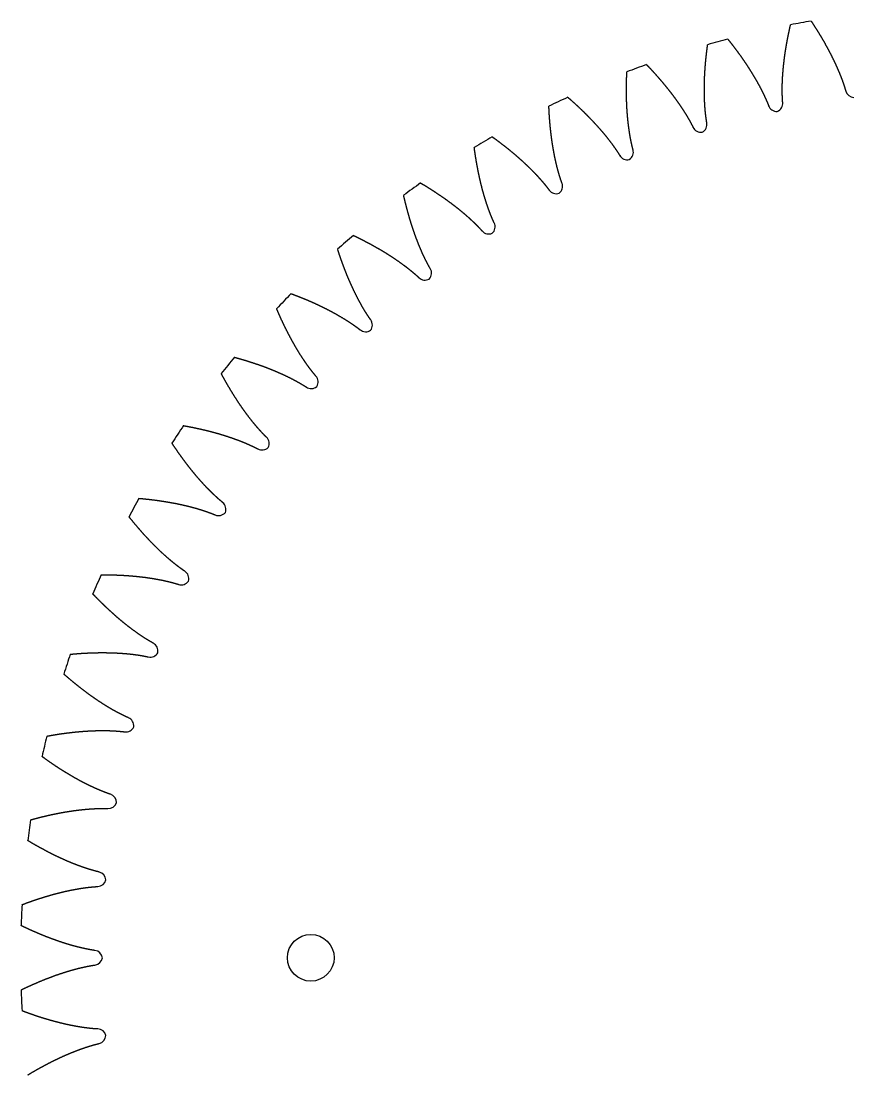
# Model space of a CAD drawing. Header units: inches. Extents: x -3.6 to 3.6, y -4.17 to 3.6.
# Drawn here: x -3.598 to -0.442, y -0.444 to 3.549 of the extents above; entities that cross this region are included whole.
import ezdxf

# ---------------------------------------------------------------- set-up
doc = ezdxf.new("R2010")
doc.units = ezdxf.units.IN
doc.header["$MEASUREMENT"] = 0

msp = doc.modelspace()

# ---------------------------------------------------------------- linework, layer by layer
at = {"color": 7, "linetype": 'Continuous', "lineweight": 25}
msp.add_circle((-2.5, 0), 0.0886, dxfattribs=at)
for centre, radius, start, end in [((0, 0), 3.6, 99.6545, 100.9169), ((0, 0), 3.6, 104.7974, 106.0598), ((0, 0), 3.6, 109.9402, 111.2026), ((-0.4404, 3.2932), 0.0336, 195.7661, 268.0297), ((0, 0), 3.6, 115.0831, 116.3455), ((-0.7448, 3.2379), 0.0336, 292.5417, 4.8053), ((-0.7338, 3.2404), 0.0336, 200.9089, 273.1726), ((-1.0321, 3.1581), 0.0336, 297.6846, 9.9482), ((-1.0213, 3.1616), 0.0336, 206.0518, 278.3154), ((0, 0), 3.6, 120.2259, 121.4883), ((-1.3006, 3.0573), 0.0336, 211.1947, 283.4583), ((-1.311, 3.0529), 0.0336, 302.8274, 15.0911), ((0, 0), 3.6, 125.3688, 126.6312), ((-1.5794, 2.9231), 0.0336, 307.9703, 20.2339), ((-1.5694, 2.9284), 0.0336, 216.3375, 288.6011), ((-1.835, 2.7697), 0.0336, 313.1132, 25.3768), ((0, 0), 3.6, 130.5117, 131.7741), ((-1.8256, 2.7759), 0.0336, 221.4804, 293.744), ((-2.0759, 2.5941), 0.0336, 318.256, 30.5196), ((-2.0671, 2.6011), 0.0336, 226.6232, 298.8868), ((0, 0), 3.6, 135.6545, 136.9169), ((-2.3001, 2.3976), 0.0336, 323.3989, 35.6625), ((-2.292, 2.4054), 0.0336, 231.7661, 304.0297), ((0, 0), 3.6, 140.7974, 142.0598), ((-2.5058, 2.1817), 0.0336, 328.5417, 40.8053), ((-2.4983, 2.1902), 0.0336, 236.9089, 309.1726), ((0, 0), 3.6, 145.9402, 147.2026), ((-2.6912, 1.9483), 0.0336, 333.6846, 45.9482), ((-2.6846, 1.9575), 0.0336, 242.0518, 314.3154), ((0, 0), 3.6, 151.0831, 152.3455), ((-2.8551, 1.6992), 0.0336, 338.8274, 51.0911), ((-2.8493, 1.7089), 0.0336, 247.1947, 319.4583), ((0, 0), 3.6, 156.2259, 157.4883), ((-2.9959, 1.4365), 0.0336, 343.9703, 56.2339), ((-2.991, 1.4466), 0.0336, 252.3375, 324.6011), ((-3.1126, 1.1621), 0.0336, 349.1132, 61.3768), ((0, 0), 3.6, 161.3688, 162.6312), ((-3.1086, 1.1727), 0.0336, 257.4804, 329.744), ((-3.2042, 0.8785), 0.0336, 354.256, 66.5196), ((0, 0), 3.6, 166.5117, 167.7741), ((-3.2012, 0.8893), 0.0336, 262.6232, 334.8868), ((-3.2701, 0.5877), 0.0336, 359.3989, 71.6625), ((-3.2681, 0.5988), 0.0336, 267.7661, 340.0297), ((0, 0), 3.6, 171.6545, 172.9169), ((-3.3096, 0.2922), 0.0336, 4.5417, 76.8053), ((-3.3086, 0.3034), 0.0336, 272.9089, 345.1726), ((0, 0), 3.6, 176.7974, 178.0598), ((-3.3225, -0.0056), 0.0336, 9.6846, 81.9482), ((-3.3225, 0.0056), 0.0336, 278.0518, 350.3154), ((0, 0), 3.6, 181.9402, 183.2026), ((-3.3086, -0.3034), 0.0336, 14.8274, 87.0911), ((-3.3096, -0.2922), 0.0336, 283.1947, 355.4583)]:
    msp.add_arc(centre, radius, start, end, dxfattribs=at)
for points, knots in [([(-0.7114, 3.2407), (-0.7115, 3.2417), (-0.7117, 3.2451), (-0.7122, 3.251), (-0.7126, 3.2593), (-0.713, 3.2691), (-0.7132, 3.2789), (-0.7133, 3.2887), (-0.7132, 3.3006), (-0.7129, 3.315), (-0.7121, 3.3318), (-0.7109, 3.351), (-0.7092, 3.3706), (-0.7072, 3.39), (-0.7048, 3.4096), (-0.7022, 3.4287), (-0.699, 3.4486), (-0.6959, 3.4671), (-0.6919, 3.4878), (-0.6886, 3.5046), (-0.6847, 3.522), (-0.6828, 3.5305), (-0.6818, 3.5349)], [0.0811555, 0.0811555, 0.0811555, 0.0811555, 0.0811555, 0.0921105, 0.1194762, 0.1468425, 0.1742089, 0.201575, 0.228941, 0.2563073, 0.307035, 0.3617674, 0.4164997, 0.4712319, 0.5259643, 0.5806966, 0.635429, 0.6901614, 0.7448937, 0.7996261, 0.8543584, 0.9090909, 0.9090909, 0.9090909, 0.9090909, 0.9090909]), ([(-0.6037, 3.549), (-0.6013, 3.5453), (-0.5965, 3.538), (-0.5868, 3.5231), (-0.5778, 3.5086), (-0.5667, 3.4905), (-0.5573, 3.4744), (-0.5474, 3.4568), (-0.5382, 3.4399), (-0.529, 3.4223), (-0.5203, 3.4049), (-0.5119, 3.3871), (-0.504, 3.3696), (-0.4974, 3.3541), (-0.492, 3.3408), (-0.4878, 3.3296), (-0.4844, 3.3204), (-0.4812, 3.3112), (-0.4781, 3.3019), (-0.4756, 3.2939), (-0.4739, 3.2883), (-0.4729, 3.285), (-0.4727, 3.284)], [0, 0, 0, 0, 0, 0.0547325, 0.1094648, 0.1641972, 0.2189295, 0.2736619, 0.3283943, 0.3831266, 0.437859, 0.4925913, 0.5473236, 0.6020559, 0.6527836, 0.6801499, 0.707516, 0.7348821, 0.7622484, 0.7896147, 0.8169804, 0.8279354, 0.8279354, 0.8279354, 0.8279354, 0.8279354]), ([(-0.9194, 3.4806), (-0.9167, 3.4771), (-0.9112, 3.4703), (-0.9002, 3.4563), (-0.8899, 3.4426), (-0.8773, 3.4257), (-0.8665, 3.4104), (-0.855, 3.3938), (-0.8444, 3.3778), (-0.8336, 3.3611), (-0.8234, 3.3445), (-0.8134, 3.3276), (-0.804, 3.3108), (-0.796, 3.296), (-0.7895, 3.2832), (-0.7843, 3.2725), (-0.7801, 3.2637), (-0.776, 3.2547), (-0.7721, 3.2457), (-0.7689, 3.238), (-0.7667, 3.2326), (-0.7655, 3.2294), (-0.7652, 3.2284)], [0, 0, 0, 0, 0, 0.0547325, 0.1094648, 0.1641972, 0.2189295, 0.2736619, 0.3283943, 0.3831266, 0.437859, 0.4925913, 0.5473236, 0.6020559, 0.6527836, 0.6801499, 0.707516, 0.7348821, 0.7622484, 0.7896147, 0.8169804, 0.8279354, 0.8279354, 0.8279354, 0.8279354, 0.8279354]), ([(-0.999, 3.1639), (-0.9992, 3.1649), (-0.9998, 3.1683), (-1.0007, 3.1741), (-1.0019, 3.1823), (-1.0032, 3.192), (-1.0043, 3.2018), (-1.0052, 3.2115), (-1.0062, 3.2234), (-1.0071, 3.2377), (-1.0079, 3.2545), (-1.0084, 3.2737), (-1.0085, 3.2934), (-1.0083, 3.3129), (-1.0076, 3.3327), (-1.0067, 3.352), (-1.0053, 3.3721), (-1.0039, 3.3907), (-1.0018, 3.4118), (-0.9999, 3.4288), (-0.9977, 3.4465), (-0.9965, 3.4551), (-0.9959, 3.4595)], [0.0811555, 0.0811555, 0.0811555, 0.0811555, 0.0811555, 0.0921105, 0.1194762, 0.1468425, 0.1742089, 0.201575, 0.228941, 0.2563073, 0.307035, 0.3617674, 0.4164997, 0.4712319, 0.5259643, 0.5806966, 0.635429, 0.6901614, 0.7448937, 0.7996261, 0.8543584, 0.9090909, 0.9090909, 0.9090909, 0.9090909, 0.9090909]), ([(-1.2786, 3.0616), (-1.2789, 3.0626), (-1.2797, 3.0659), (-1.2812, 3.0716), (-1.2831, 3.0797), (-1.2853, 3.0893), (-1.2872, 3.0989), (-1.289, 3.1085), (-1.2911, 3.1202), (-1.2933, 3.1344), (-1.2956, 3.1511), (-1.2978, 3.1702), (-1.2997, 3.1898), (-1.3012, 3.2092), (-1.3023, 3.229), (-1.3031, 3.2482), (-1.3036, 3.2684), (-1.3038, 3.2871), (-1.3036, 3.3082), (-1.3033, 3.3253), (-1.3026, 3.3432), (-1.3022, 3.3519), (-1.302, 3.3563)], [0.0811555, 0.0811555, 0.0811555, 0.0811555, 0.0811555, 0.0921105, 0.1194762, 0.1468425, 0.1742089, 0.201575, 0.228941, 0.2563073, 0.307035, 0.3617674, 0.4164997, 0.4712319, 0.5259643, 0.5806966, 0.635429, 0.6901614, 0.7448937, 0.7996261, 0.8543584, 0.9090909, 0.9090909, 0.9090909, 0.9090909, 0.9090909]), ([(-1.2277, 3.3842), (-1.2247, 3.381), (-1.2186, 3.3747), (-1.2064, 3.3617), (-1.1949, 3.349), (-1.1809, 3.3332), (-1.1687, 3.319), (-1.1558, 3.3035), (-1.1438, 3.2885), (-1.1316, 3.2729), (-1.1199, 3.2572), (-1.1084, 3.2412), (-1.0975, 3.2254), (-1.0883, 3.2114), (-1.0806, 3.1992), (-1.0745, 3.189), (-1.0695, 3.1806), (-1.0647, 3.1721), (-1.0599, 3.1635), (-1.0561, 3.1561), (-1.0534, 3.1508), (-1.0519, 3.1477), (-1.0515, 3.1469)], [0, 0, 0, 0, 0, 0.0547325, 0.1094648, 0.1641972, 0.2189295, 0.2736619, 0.3283943, 0.3831266, 0.437859, 0.4925913, 0.5473236, 0.6020559, 0.6527836, 0.6801499, 0.707516, 0.7348821, 0.7622484, 0.7896147, 0.8169804, 0.8279354, 0.8279354, 0.8279354, 0.8279354, 0.8279354]), ([(-1.5262, 3.2605), (-1.5228, 3.2576), (-1.5162, 3.2518), (-1.5029, 3.24), (-1.4903, 3.2284), (-1.4749, 3.214), (-1.4616, 3.2009), (-1.4473, 3.1866), (-1.4339, 3.1727), (-1.4204, 3.1582), (-1.4074, 3.1437), (-1.3945, 3.1288), (-1.3822, 3.1141), (-1.3718, 3.1009), (-1.3631, 3.0895), (-1.356, 3.0799), (-1.3503, 3.0719), (-1.3447, 3.0639), (-1.3393, 3.0557), (-1.3347, 3.0487), (-1.3316, 3.0437), (-1.3298, 3.0408), (-1.3293, 3.0399)], [0, 0, 0, 0, 0, 0.0547325, 0.1094648, 0.1641972, 0.2189295, 0.2736619, 0.3283943, 0.3831266, 0.437859, 0.4925913, 0.5473236, 0.6020559, 0.6527836, 0.6801499, 0.707516, 0.7348821, 0.7622484, 0.7896147, 0.8169804, 0.8279354, 0.8279354, 0.8279354, 0.8279354, 0.8279354]), ([(-1.5479, 2.9347), (-1.5482, 2.9356), (-1.5494, 2.9388), (-1.5514, 2.9444), (-1.554, 2.9523), (-1.557, 2.9616), (-1.5598, 2.971), (-1.5625, 2.9804), (-1.5656, 2.992), (-1.5691, 3.0059), (-1.5729, 3.0223), (-1.5768, 3.0411), (-1.5804, 3.0604), (-1.5836, 3.0796), (-1.5865, 3.0993), (-1.589, 3.1184), (-1.5913, 3.1384), (-1.5932, 3.157), (-1.5949, 3.1781), (-1.5961, 3.1951), (-1.597, 3.2129), (-1.5974, 3.2216), (-1.5976, 3.2261)], [0.0811555, 0.0811555, 0.0811555, 0.0811555, 0.0811555, 0.0921105, 0.1194762, 0.1468425, 0.1742089, 0.201575, 0.228941, 0.2563073, 0.307035, 0.3617674, 0.4164997, 0.4712319, 0.5259643, 0.5806966, 0.635429, 0.6901614, 0.7448937, 0.7996261, 0.8543584, 0.9090909, 0.9090909, 0.9090909, 0.9090909, 0.9090909]), ([(-1.8123, 3.1106), (-1.8087, 3.108), (-1.8016, 3.1028), (-1.7873, 3.0923), (-1.7737, 3.0818), (-1.7571, 3.0688), (-1.7426, 3.057), (-1.7271, 3.0441), (-1.7126, 3.0314), (-1.6978, 3.0182), (-1.6835, 3.0049), (-1.6693, 2.9912), (-1.6558, 2.9776), (-1.6442, 2.9654), (-1.6345, 2.9549), (-1.6266, 2.9459), (-1.6202, 2.9385), (-1.6139, 2.931), (-1.6078, 2.9234), (-1.6026, 2.9168), (-1.5991, 2.9121), (-1.597, 2.9093), (-1.5965, 2.9085)], [0, 0, 0, 0, 0, 0.0547325, 0.1094648, 0.1641972, 0.2189295, 0.2736619, 0.3283943, 0.3831266, 0.437859, 0.4925913, 0.5473236, 0.6020559, 0.6527836, 0.6801499, 0.707516, 0.7348821, 0.7622484, 0.7896147, 0.8169804, 0.8279354, 0.8279354, 0.8279354, 0.8279354, 0.8279354]), ([(-1.8047, 2.7841), (-1.8052, 2.785), (-1.8066, 2.7881), (-1.8091, 2.7935), (-1.8124, 2.8011), (-1.8162, 2.8101), (-1.8199, 2.8192), (-1.8234, 2.8284), (-1.8275, 2.8396), (-1.8322, 2.8531), (-1.8374, 2.8691), (-1.843, 2.8875), (-1.8484, 2.9064), (-1.8533, 2.9253), (-1.8579, 2.9446), (-1.8622, 2.9634), (-1.8662, 2.9831), (-1.8697, 3.0015), (-1.8733, 3.0223), (-1.8761, 3.0392), (-1.8786, 3.0568), (-1.8798, 3.0655), (-1.8804, 3.0699)], [0.0811555, 0.0811555, 0.0811555, 0.0811555, 0.0811555, 0.0921105, 0.1194762, 0.1468425, 0.1742089, 0.201575, 0.228941, 0.2563073, 0.307035, 0.3617674, 0.4164997, 0.4712319, 0.5259643, 0.5806966, 0.635429, 0.6901614, 0.7448937, 0.7996261, 0.8543584, 0.9090909, 0.9090909, 0.9090909, 0.9090909, 0.9090909]), ([(-2.0838, 2.9356), (-2.08, 2.9333), (-2.0725, 2.9289), (-2.0573, 2.9196), (-2.0428, 2.9104), (-2.0251, 2.8989), (-2.0096, 2.8885), (-1.993, 2.877), (-1.9774, 2.8657), (-1.9615, 2.8539), (-1.9461, 2.8419), (-1.9308, 2.8296), (-1.9161, 2.8172), (-1.9034, 2.8061), (-1.8928, 2.7964), (-1.8842, 2.7883), (-1.8771, 2.7814), (-1.8702, 2.7745), (-1.8633, 2.7675), (-1.8576, 2.7614), (-1.8537, 2.757), (-1.8514, 2.7545), (-1.8508, 2.7537)], [0, 0, 0, 0, 0, 0.0547325, 0.1094648, 0.1641972, 0.2189295, 0.2736619, 0.3283943, 0.3831266, 0.437859, 0.4925913, 0.5473236, 0.6020559, 0.6527836, 0.6801499, 0.707516, 0.7348821, 0.7622484, 0.7896147, 0.8169804, 0.8279354, 0.8279354, 0.8279354, 0.8279354, 0.8279354]), ([(-2.047, 2.6111), (-2.0475, 2.612), (-2.0493, 2.6149), (-2.0522, 2.62), (-2.0562, 2.6273), (-2.0608, 2.636), (-2.0652, 2.6448), (-2.0696, 2.6536), (-2.0747, 2.6643), (-2.0806, 2.6774), (-2.0872, 2.6928), (-2.0944, 2.7106), (-2.1014, 2.7291), (-2.108, 2.7474), (-2.1144, 2.7662), (-2.1203, 2.7845), (-2.1261, 2.8038), (-2.1313, 2.8218), (-2.1367, 2.8422), (-2.141, 2.8588), (-2.1451, 2.8761), (-2.147, 2.8846), (-2.148, 2.889)], [0.0811555, 0.0811555, 0.0811555, 0.0811555, 0.0811555, 0.0921105, 0.1194762, 0.1468425, 0.1742089, 0.201575, 0.228941, 0.2563073, 0.307035, 0.3617674, 0.4164997, 0.4712319, 0.5259643, 0.5806966, 0.635429, 0.6901614, 0.7448937, 0.7996261, 0.8543584, 0.9090909, 0.9090909, 0.9090909, 0.9090909, 0.9090909]), ([(-2.3386, 2.737), (-2.3345, 2.7351), (-2.3267, 2.7313), (-2.3107, 2.7234), (-2.2955, 2.7156), (-2.2768, 2.7057), (-2.2604, 2.6967), (-2.2429, 2.6868), (-2.2263, 2.6769), (-2.2094, 2.6665), (-2.193, 2.656), (-2.1766, 2.6451), (-2.1609, 2.6341), (-2.1473, 2.6242), (-2.1359, 2.6155), (-2.1265, 2.6081), (-2.1189, 2.602), (-2.1114, 2.5957), (-2.1039, 2.5893), (-2.0977, 2.5838), (-2.0934, 2.5798), (-2.0909, 2.5774), (-2.0902, 2.5767)], [0, 0, 0, 0, 0, 0.0547325, 0.1094648, 0.1641972, 0.2189295, 0.2736619, 0.3283943, 0.3831266, 0.437859, 0.4925913, 0.5473236, 0.6020559, 0.6527836, 0.6801499, 0.707516, 0.7348821, 0.7622484, 0.7896147, 0.8169804, 0.8279354, 0.8279354, 0.8279354, 0.8279354, 0.8279354]), ([(-2.2729, 2.4171), (-2.2734, 2.4179), (-2.2754, 2.4207), (-2.2788, 2.4255), (-2.2835, 2.4325), (-2.2888, 2.4407), (-2.294, 2.449), (-2.2991, 2.4574), (-2.3051, 2.4676), (-2.3122, 2.4801), (-2.3202, 2.4949), (-2.329, 2.512), (-2.3376, 2.5297), (-2.3458, 2.5474), (-2.3538, 2.5655), (-2.3614, 2.5832), (-2.3689, 2.602), (-2.3756, 2.6194), (-2.3829, 2.6393), (-2.3886, 2.6554), (-2.3942, 2.6723), (-2.3969, 2.6806), (-2.3983, 2.6848)], [0.0811555, 0.0811555, 0.0811555, 0.0811555, 0.0811555, 0.0921105, 0.1194762, 0.1468425, 0.1742089, 0.201575, 0.228941, 0.2563073, 0.307035, 0.3617674, 0.4164997, 0.4712319, 0.5259643, 0.5806966, 0.635429, 0.6901614, 0.7448937, 0.7996261, 0.8543584, 0.9090909, 0.9090909, 0.9090909, 0.9090909, 0.9090909]), ([(-2.5745, 2.5163), (-2.5703, 2.5148), (-2.5622, 2.5117), (-2.5455, 2.5053), (-2.5297, 2.4989), (-2.5102, 2.4908), (-2.4931, 2.4832), (-2.4747, 2.4749), (-2.4573, 2.4666), (-2.4396, 2.4578), (-2.4223, 2.4488), (-2.405, 2.4393), (-2.3883, 2.4298), (-2.3739, 2.4211), (-2.3617, 2.4135), (-2.3517, 2.407), (-2.3436, 2.4016), (-2.3355, 2.396), (-2.3276, 2.3903), (-2.3209, 2.3853), (-2.3162, 2.3817), (-2.3135, 2.3796), (-2.3127, 2.379)], [0, 0, 0, 0, 0, 0.0547325, 0.1094648, 0.1641972, 0.2189295, 0.2736619, 0.3283943, 0.3831266, 0.437859, 0.4925913, 0.5473236, 0.6020559, 0.6527836, 0.6801499, 0.707516, 0.7348821, 0.7622484, 0.7896147, 0.8169804, 0.8279354, 0.8279354, 0.8279354, 0.8279354, 0.8279354]), ([(-2.4804, 2.2037), (-2.481, 2.2044), (-2.4832, 2.207), (-2.487, 2.2115), (-2.4923, 2.218), (-2.4984, 2.2257), (-2.5043, 2.2335), (-2.5101, 2.2414), (-2.5171, 2.2511), (-2.5252, 2.2628), (-2.5345, 2.2769), (-2.5448, 2.2931), (-2.555, 2.31), (-2.5647, 2.3268), (-2.5743, 2.3442), (-2.5834, 2.3612), (-2.5926, 2.3792), (-2.6009, 2.3959), (-2.6099, 2.415), (-2.617, 2.4306), (-2.6241, 2.4469), (-2.6276, 2.4549), (-2.6293, 2.459)], [0.0811555, 0.0811555, 0.0811555, 0.0811555, 0.0811555, 0.0921105, 0.1194762, 0.1468425, 0.1742089, 0.201575, 0.228941, 0.2563073, 0.307035, 0.3617674, 0.4164997, 0.4712319, 0.5259643, 0.5806966, 0.635429, 0.6901614, 0.7448937, 0.7996261, 0.8543584, 0.9090909, 0.9090909, 0.9090909, 0.9090909, 0.9090909]), ([(-2.7897, 2.2754), (-2.7854, 2.2743), (-2.777, 2.2719), (-2.7599, 2.2671), (-2.7435, 2.2621), (-2.7233, 2.2557), (-2.7056, 2.2497), (-2.6866, 2.2431), (-2.6685, 2.2364), (-2.65, 2.2292), (-2.632, 2.2218), (-2.614, 2.2139), (-2.5965, 2.2059), (-2.5813, 2.1986), (-2.5686, 2.1921), (-2.558, 2.1865), (-2.5494, 2.1818), (-2.5409, 2.177), (-2.5324, 2.172), (-2.5253, 2.1677), (-2.5204, 2.1645), (-2.5175, 2.1627), (-2.5167, 2.1621)], [0, 0, 0, 0, 0, 0.0547325, 0.1094648, 0.1641972, 0.2189295, 0.2736619, 0.3283943, 0.3831266, 0.437859, 0.4925913, 0.5473236, 0.6020559, 0.6527836, 0.6801499, 0.707516, 0.7348821, 0.7622484, 0.7896147, 0.8169804, 0.8279354, 0.8279354, 0.8279354, 0.8279354, 0.8279354]), ([(-2.6679, 1.9724), (-2.6686, 1.9731), (-2.6711, 1.9755), (-2.6753, 1.9797), (-2.6811, 1.9856), (-2.6878, 1.9928), (-2.6944, 2), (-2.7009, 2.0074), (-2.7087, 2.0164), (-2.7179, 2.0274), (-2.7284, 2.0405), (-2.7401, 2.0558), (-2.7517, 2.0716), (-2.763, 2.0876), (-2.7741, 2.104), (-2.7847, 2.1201), (-2.7954, 2.1372), (-2.8052, 2.1531), (-2.8158, 2.1714), (-2.8244, 2.1862), (-2.8329, 2.2018), (-2.8371, 2.2095), (-2.8391, 2.2134)], [0.0811555, 0.0811555, 0.0811555, 0.0811555, 0.0811555, 0.0921105, 0.1194762, 0.1468425, 0.1742089, 0.201575, 0.228941, 0.2563073, 0.307035, 0.3617674, 0.4164997, 0.4712319, 0.5259643, 0.5806966, 0.635429, 0.6901614, 0.7448937, 0.7996261, 0.8543584, 0.9090909, 0.9090909, 0.9090909, 0.9090909, 0.9090909]), ([(-2.9824, 2.0162), (-2.978, 2.0154), (-2.9695, 2.0139), (-2.952, 2.0106), (-2.9352, 2.007), (-2.9146, 2.0025), (-2.8964, 1.9982), (-2.8768, 1.9932), (-2.8582, 1.9882), (-2.8392, 1.9827), (-2.8206, 1.9769), (-2.8019, 1.9707), (-2.7838, 1.9643), (-2.768, 1.9584), (-2.7547, 1.953), (-2.7437, 1.9484), (-2.7348, 1.9445), (-2.7258, 1.9405), (-2.717, 1.9363), (-2.7095, 1.9326), (-2.7042, 1.9299), (-2.7012, 1.9283), (-2.7003, 1.9278)], [0, 0, 0, 0, 0, 0.0547325, 0.1094648, 0.1641972, 0.2189295, 0.2736619, 0.3283943, 0.3831266, 0.437859, 0.4925913, 0.5473236, 0.6020559, 0.6527836, 0.6801499, 0.707516, 0.7348821, 0.7622484, 0.7896147, 0.8169804, 0.8279354, 0.8279354, 0.8279354, 0.8279354, 0.8279354]), ([(-2.834, 1.7254), (-2.8348, 1.726), (-2.8374, 1.7281), (-2.8419, 1.7319), (-2.8483, 1.7373), (-2.8556, 1.7438), (-2.8629, 1.7504), (-2.87, 1.7572), (-2.8785, 1.7654), (-2.8887, 1.7756), (-2.9003, 1.7877), (-2.9133, 1.8019), (-2.9264, 1.8166), (-2.939, 1.8315), (-2.9515, 1.8468), (-2.9635, 1.8619), (-2.9757, 1.878), (-2.9869, 1.893), (-2.9991, 1.9102), (-3.009, 1.9242), (-3.0189, 1.939), (-3.0237, 1.9463), (-3.0261, 1.95)], [0.0811555, 0.0811555, 0.0811555, 0.0811555, 0.0811555, 0.0921105, 0.1194762, 0.1468425, 0.1742089, 0.201575, 0.228941, 0.2563073, 0.307035, 0.3617674, 0.4164997, 0.4712319, 0.5259643, 0.5806966, 0.635429, 0.6901614, 0.7448937, 0.7996261, 0.8543584, 0.9090909, 0.9090909, 0.9090909, 0.9090909, 0.9090909]), ([(-3.1512, 1.7407), (-3.1467, 1.7404), (-3.1381, 1.7396), (-3.1203, 1.7378), (-3.1033, 1.7358), (-3.0824, 1.7332), (-3.0639, 1.7305), (-3.0439, 1.7273), (-3.025, 1.7239), (-3.0055, 1.7202), (-2.9864, 1.7161), (-2.9673, 1.7116), (-2.9487, 1.7069), (-2.9324, 1.7024), (-2.9187, 1.6982), (-2.9073, 1.6946), (-2.898, 1.6915), (-2.8888, 1.6883), (-2.8796, 1.6849), (-2.8718, 1.6819), (-2.8663, 1.6797), (-2.8632, 1.6784), (-2.8623, 1.678)], [0, 0, 0, 0, 0, 0.0547325, 0.1094648, 0.1641972, 0.2189295, 0.2736619, 0.3283943, 0.3831266, 0.437859, 0.4925913, 0.5473236, 0.6020559, 0.6527836, 0.6801499, 0.707516, 0.7348821, 0.7622484, 0.7896147, 0.8169804, 0.8279354, 0.8279354, 0.8279354, 0.8279354, 0.8279354]), ([(-2.9772, 1.4644), (-2.9781, 1.4649), (-2.9809, 1.4668), (-2.9858, 1.4702), (-2.9925, 1.475), (-3.0004, 1.4808), (-3.0082, 1.4868), (-3.0159, 1.4928), (-3.0252, 1.5003), (-3.0362, 1.5095), (-3.0489, 1.5206), (-3.0631, 1.5335), (-3.0774, 1.547), (-3.0913, 1.5607), (-3.1052, 1.5748), (-3.1185, 1.5888), (-3.1321, 1.6037), (-3.1445, 1.6176), (-3.1583, 1.6337), (-3.1693, 1.6467), (-3.1805, 1.6606), (-3.186, 1.6674), (-3.1887, 1.6709)], [0.0811555, 0.0811555, 0.0811555, 0.0811555, 0.0811555, 0.0921105, 0.1194762, 0.1468425, 0.1742089, 0.201575, 0.228941, 0.2563073, 0.307035, 0.3617674, 0.4164997, 0.4712319, 0.5259643, 0.5806966, 0.635429, 0.6901614, 0.7448937, 0.7996261, 0.8543584, 0.9090909, 0.9090909, 0.9090909, 0.9090909, 0.9090909]), ([(-3.2945, 1.4513), (-3.2901, 1.4513), (-3.2814, 1.4513), (-3.2635, 1.4511), (-3.2464, 1.4507), (-3.2253, 1.4499), (-3.2066, 1.4489), (-3.1865, 1.4475), (-3.1673, 1.4459), (-3.1476, 1.4438), (-3.1282, 1.4415), (-3.1087, 1.4388), (-3.0898, 1.4357), (-3.0732, 1.4326), (-3.0592, 1.4298), (-3.0475, 1.4272), (-3.038, 1.425), (-3.0285, 1.4226), (-3.019, 1.42), (-3.011, 1.4177), (-3.0054, 1.416), (-3.0021, 1.415), (-3.0012, 1.4147)], [0, 0, 0, 0, 0, 0.0547325, 0.1094648, 0.1641972, 0.2189295, 0.2736619, 0.3283943, 0.3831266, 0.437859, 0.4925913, 0.5473236, 0.6020559, 0.6527836, 0.6801499, 0.707516, 0.7348821, 0.7622484, 0.7896147, 0.8169804, 0.8279354, 0.8279354, 0.8279354, 0.8279354, 0.8279354]), ([(-3.0965, 1.1916), (-3.0974, 1.1921), (-3.1004, 1.1937), (-3.1055, 1.1966), (-3.1127, 1.2008), (-3.1211, 1.2059), (-3.1294, 1.2111), (-3.1376, 1.2165), (-3.1475, 1.2231), (-3.1593, 1.2313), (-3.1729, 1.2411), (-3.1883, 1.2527), (-3.2037, 1.2649), (-3.2188, 1.2773), (-3.2339, 1.2901), (-3.2483, 1.3029), (-3.2632, 1.3165), (-3.2769, 1.3292), (-3.292, 1.344), (-3.3042, 1.356), (-3.3166, 1.3688), (-3.3226, 1.3751), (-3.3257, 1.3783)], [0.0811555, 0.0811555, 0.0811555, 0.0811555, 0.0811555, 0.0921105, 0.1194762, 0.1468425, 0.1742089, 0.201575, 0.228941, 0.2563073, 0.307035, 0.3617674, 0.4164997, 0.4712319, 0.5259643, 0.5806966, 0.635429, 0.6901614, 0.7448937, 0.7996261, 0.8543584, 0.9090909, 0.9090909, 0.9090909, 0.9090909, 0.9090909]), ([(-3.4113, 1.1501), (-3.4069, 1.1505), (-3.3982, 1.1513), (-3.3805, 1.1528), (-3.3634, 1.1538), (-3.3423, 1.155), (-3.3236, 1.1556), (-3.3034, 1.1561), (-3.2842, 1.1561), (-3.2643, 1.1559), (-3.2449, 1.1553), (-3.2252, 1.1543), (-3.206, 1.1529), (-3.1893, 1.1514), (-3.175, 1.1498), (-3.1632, 1.1483), (-3.1535, 1.1469), (-3.1438, 1.1454), (-3.1342, 1.1437), (-3.126, 1.1421), (-3.1202, 1.1409), (-3.1169, 1.1402), (-3.1159, 1.14)], [0, 0, 0, 0, 0, 0.0547325, 0.1094648, 0.1641972, 0.2189295, 0.2736619, 0.3283943, 0.3831266, 0.437859, 0.4925913, 0.5473236, 0.6020559, 0.6527836, 0.6801499, 0.707516, 0.7348821, 0.7622484, 0.7896147, 0.8169804, 0.8279354, 0.8279354, 0.8279354, 0.8279354, 0.8279354]), ([(-3.1909, 0.9092), (-3.1918, 0.9096), (-3.1949, 0.911), (-3.2003, 0.9134), (-3.2078, 0.917), (-3.2166, 0.9213), (-3.2254, 0.9257), (-3.234, 0.9303), (-3.2445, 0.936), (-3.2569, 0.9431), (-3.2714, 0.9517), (-3.2877, 0.9619), (-3.3042, 0.9727), (-3.3203, 0.9836), (-3.3365, 0.9951), (-3.3521, 1.0064), (-3.3681, 1.0187), (-3.3829, 1.0302), (-3.3992, 1.0435), (-3.4124, 1.0544), (-3.4259, 1.066), (-3.4325, 1.0717), (-3.4359, 1.0747)], [0.0811555, 0.0811555, 0.0811555, 0.0811555, 0.0811555, 0.0921105, 0.1194762, 0.1468425, 0.1742089, 0.201575, 0.228941, 0.2563073, 0.307035, 0.3617674, 0.4164997, 0.4712319, 0.5259643, 0.5806966, 0.635429, 0.6901614, 0.7448937, 0.7996261, 0.8543584, 0.9090909, 0.9090909, 0.9090909, 0.9090909, 0.9090909]), ([(-3.5007, 0.8397), (-3.4963, 0.8405), (-3.4878, 0.842), (-3.4702, 0.8451), (-3.4533, 0.8477), (-3.4324, 0.8507), (-3.4138, 0.853), (-3.3938, 0.8553), (-3.3746, 0.8571), (-3.3548, 0.8586), (-3.3354, 0.8597), (-3.3157, 0.8605), (-3.2965, 0.8609), (-3.2796, 0.8609), (-3.2653, 0.8606), (-3.2534, 0.8601), (-3.2436, 0.8596), (-3.2338, 0.8589), (-3.2241, 0.8581), (-3.2158, 0.8573), (-3.2099, 0.8566), (-3.2065, 0.8562), (-3.2055, 0.8561)], [0, 0, 0, 0, 0, 0.0547325, 0.1094648, 0.1641972, 0.2189295, 0.2736619, 0.3283943, 0.3831266, 0.437859, 0.4925913, 0.5473236, 0.6020559, 0.6527836, 0.6801499, 0.707516, 0.7348821, 0.7622484, 0.7896147, 0.8169804, 0.8279354, 0.8279354, 0.8279354, 0.8279354, 0.8279354]), ([(-3.2595, 0.6195), (-3.2605, 0.6199), (-3.2637, 0.6209), (-3.2693, 0.6229), (-3.2771, 0.6257), (-3.2863, 0.6292), (-3.2954, 0.6329), (-3.3044, 0.6367), (-3.3153, 0.6414), (-3.3284, 0.6474), (-3.3436, 0.6546), (-3.3607, 0.6633), (-3.3781, 0.6726), (-3.3951, 0.682), (-3.4123, 0.692), (-3.4288, 0.7019), (-3.4459, 0.7126), (-3.4616, 0.7228), (-3.4791, 0.7346), (-3.4932, 0.7442), (-3.5077, 0.7546), (-3.5148, 0.7597), (-3.5184, 0.7624)], [0.0811555, 0.0811555, 0.0811555, 0.0811555, 0.0811555, 0.0921105, 0.1194762, 0.1468425, 0.1742089, 0.201575, 0.228941, 0.2563073, 0.307035, 0.3617674, 0.4164997, 0.4712319, 0.5259643, 0.5806966, 0.635429, 0.6901614, 0.7448937, 0.7996261, 0.8543584, 0.9090909, 0.9090909, 0.9090909, 0.9090909, 0.9090909]), ([(-3.5619, 0.5225), (-3.5576, 0.5237), (-3.5492, 0.526), (-3.532, 0.5306), (-3.5154, 0.5347), (-3.4948, 0.5396), (-3.4765, 0.5436), (-3.4568, 0.5476), (-3.4378, 0.5511), (-3.4183, 0.5544), (-3.399, 0.5573), (-3.3795, 0.5599), (-3.3604, 0.5619), (-3.3436, 0.5634), (-3.3293, 0.5644), (-3.3174, 0.565), (-3.3076, 0.5654), (-3.2978, 0.5656), (-3.288, 0.5657), (-3.2797, 0.5656), (-3.2738, 0.5654), (-3.2704, 0.5653), (-3.2694, 0.5653)], [0, 0, 0, 0, 0, 0.0547325, 0.1094648, 0.1641972, 0.2189295, 0.2736619, 0.3283943, 0.3831266, 0.437859, 0.4925913, 0.5473236, 0.6020559, 0.6527836, 0.6801499, 0.707516, 0.7348821, 0.7622484, 0.7896147, 0.8169804, 0.8279354, 0.8279354, 0.8279354, 0.8279354, 0.8279354]), ([(-3.3019, 0.3249), (-3.3029, 0.3251), (-3.3062, 0.3259), (-3.3119, 0.3273), (-3.32, 0.3294), (-3.3294, 0.3321), (-3.3388, 0.3349), (-3.3482, 0.3379), (-3.3595, 0.3417), (-3.373, 0.3464), (-3.3888, 0.3523), (-3.4066, 0.3594), (-3.4248, 0.367), (-3.4426, 0.3749), (-3.4606, 0.3833), (-3.4779, 0.3917), (-3.4959, 0.4009), (-3.5124, 0.4096), (-3.5309, 0.4198), (-3.5459, 0.4281), (-3.5612, 0.4372), (-3.5687, 0.4416), (-3.5725, 0.4439)], [0.0811555, 0.0811555, 0.0811555, 0.0811555, 0.0811555, 0.0921105, 0.1194762, 0.1468425, 0.1742089, 0.201575, 0.228941, 0.2563073, 0.307035, 0.3617674, 0.4164997, 0.4712319, 0.5259643, 0.5806966, 0.635429, 0.6901614, 0.7448937, 0.7996261, 0.8543584, 0.9090909, 0.9090909, 0.9090909, 0.9090909, 0.9090909]), ([(-3.5944, 0.2011), (-3.5902, 0.2027), (-3.5821, 0.2058), (-3.5653, 0.2119), (-3.5491, 0.2175), (-3.5291, 0.2242), (-3.5113, 0.2298), (-3.492, 0.2356), (-3.4734, 0.2407), (-3.4542, 0.2458), (-3.4353, 0.2504), (-3.4161, 0.2547), (-3.3972, 0.2585), (-3.3807, 0.2614), (-3.3665, 0.2637), (-3.3547, 0.2654), (-3.345, 0.2666), (-3.3352, 0.2677), (-3.3255, 0.2687), (-3.3172, 0.2693), (-3.3113, 0.2697), (-3.3079, 0.2699), (-3.3069, 0.2699)], [0, 0, 0, 0, 0, 0.0547325, 0.1094648, 0.1641972, 0.2189295, 0.2736619, 0.3283943, 0.3831266, 0.437859, 0.4925913, 0.5473236, 0.6020559, 0.6527836, 0.6801499, 0.707516, 0.7348821, 0.7622484, 0.7896147, 0.8169804, 0.8279354, 0.8279354, 0.8279354, 0.8279354, 0.8279354]), ([(-3.3178, 0.0276), (-3.3187, 0.0277), (-3.3221, 0.0282), (-3.328, 0.0291), (-3.3362, 0.0305), (-3.3458, 0.0323), (-3.3554, 0.0343), (-3.365, 0.0364), (-3.3766, 0.0391), (-3.3905, 0.0427), (-3.4067, 0.0471), (-3.4251, 0.0526), (-3.4439, 0.0586), (-3.4623, 0.0648), (-3.481, 0.0716), (-3.499, 0.0784), (-3.5177, 0.0859), (-3.535, 0.0931), (-3.5544, 0.1016), (-3.57, 0.1086), (-3.5861, 0.1162), (-3.5939, 0.1199), (-3.5979, 0.1219)], [0.0811555, 0.0811555, 0.0811555, 0.0811555, 0.0811555, 0.0921105, 0.1194762, 0.1468425, 0.1742089, 0.201575, 0.228941, 0.2563073, 0.307035, 0.3617674, 0.4164997, 0.4712319, 0.5259643, 0.5806966, 0.635429, 0.6901614, 0.7448937, 0.7996261, 0.8543584, 0.9090909, 0.9090909, 0.9090909, 0.9090909, 0.9090909]), ([(-3.5979, -0.1219), (-3.5939, -0.1199), (-3.5861, -0.1162), (-3.57, -0.1086), (-3.5544, -0.1016), (-3.535, -0.0931), (-3.5177, -0.0859), (-3.499, -0.0784), (-3.481, -0.0716), (-3.4623, -0.0648), (-3.4439, -0.0586), (-3.4251, -0.0526), (-3.4067, -0.0471), (-3.3905, -0.0427), (-3.3766, -0.0391), (-3.365, -0.0364), (-3.3554, -0.0343), (-3.3458, -0.0323), (-3.3362, -0.0305), (-3.328, -0.0291), (-3.3221, -0.0282), (-3.3187, -0.0277), (-3.3178, -0.0276)], [0, 0, 0, 0, 0, 0.0547325, 0.1094648, 0.1641972, 0.2189295, 0.2736619, 0.3283943, 0.3831266, 0.437859, 0.4925913, 0.5473236, 0.6020559, 0.6527836, 0.6801499, 0.707516, 0.7348821, 0.7622484, 0.7896147, 0.8169804, 0.8279354, 0.8279354, 0.8279354, 0.8279354, 0.8279354]), ([(-3.3069, -0.2699), (-3.3079, -0.2699), (-3.3113, -0.2697), (-3.3172, -0.2693), (-3.3255, -0.2687), (-3.3352, -0.2677), (-3.345, -0.2666), (-3.3547, -0.2654), (-3.3665, -0.2637), (-3.3807, -0.2614), (-3.3972, -0.2585), (-3.4161, -0.2547), (-3.4353, -0.2504), (-3.4542, -0.2458), (-3.4734, -0.2407), (-3.492, -0.2356), (-3.5113, -0.2298), (-3.5291, -0.2242), (-3.5491, -0.2175), (-3.5653, -0.2119), (-3.5821, -0.2058), (-3.5902, -0.2027), (-3.5944, -0.2011)], [0.0811555, 0.0811555, 0.0811555, 0.0811555, 0.0811555, 0.0921105, 0.1194762, 0.1468425, 0.1742089, 0.201575, 0.228941, 0.2563073, 0.307035, 0.3617674, 0.4164997, 0.4712319, 0.5259643, 0.5806966, 0.635429, 0.6901614, 0.7448937, 0.7996261, 0.8543584, 0.9090909, 0.9090909, 0.9090909, 0.9090909, 0.9090909]), ([(-3.5725, -0.4439), (-3.5687, -0.4416), (-3.5612, -0.4372), (-3.5459, -0.4281), (-3.5309, -0.4198), (-3.5124, -0.4096), (-3.4959, -0.4009), (-3.4779, -0.3917), (-3.4606, -0.3833), (-3.4426, -0.3749), (-3.4248, -0.367), (-3.4066, -0.3594), (-3.3888, -0.3523), (-3.373, -0.3464), (-3.3595, -0.3417), (-3.3482, -0.3379), (-3.3388, -0.3349), (-3.3294, -0.3321), (-3.32, -0.3294), (-3.3119, -0.3273), (-3.3062, -0.3259), (-3.3029, -0.3251), (-3.3019, -0.3249)], [0, 0, 0, 0, 0, 0.0547325, 0.1094648, 0.1641972, 0.2189295, 0.2736619, 0.3283943, 0.3831266, 0.437859, 0.4925913, 0.5473236, 0.6020559, 0.6527836, 0.6801499, 0.707516, 0.7348821, 0.7622484, 0.7896147, 0.8169804, 0.8279354, 0.8279354, 0.8279354, 0.8279354, 0.8279354])]:
    msp.add_open_spline(points, degree=4, knots=knots, dxfattribs=at)

doc.saveas('drawing.dxf')
